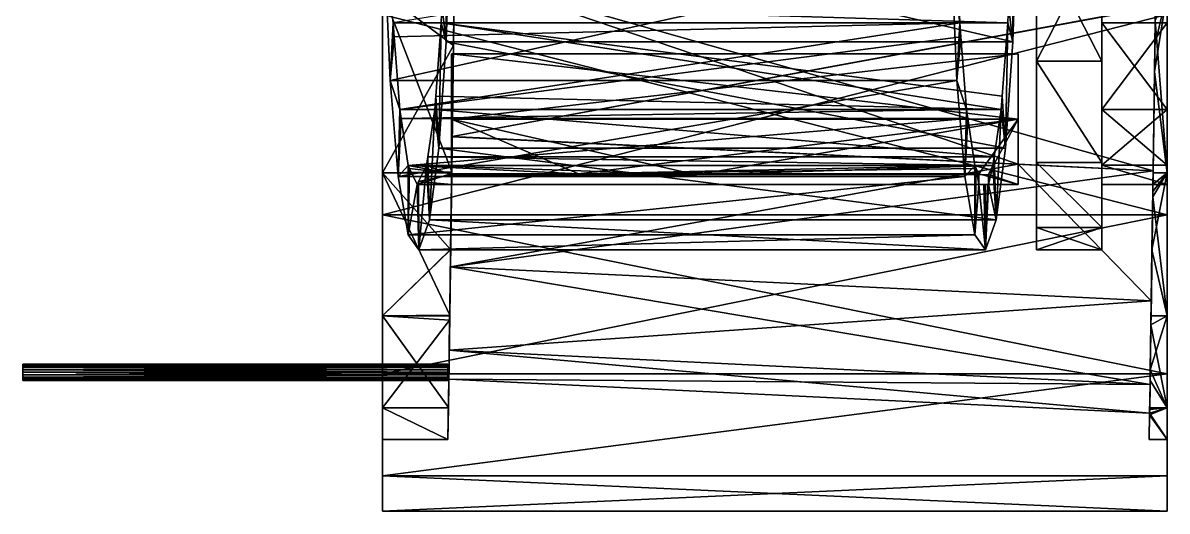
# Model space of a CAD drawing. Header units: metres. Extents: x -8.5 to 13.1, y -13 to 9.
# Drawn here: x -8.5 to 9, y -13 to -5.53 of the extents above; entities that cross this region are included whole.
import ezdxf

# ---------------------------------------------------------------- set-up
doc = ezdxf.new("R2010")
doc.units = ezdxf.units.M

msp = doc.modelspace()

# ---------------------------------------------------------------- linework, layer by layer
at = {"layer": 'STL2DXF'}
for points in [[(7, -6.114, 19.663), (7, 4.657, 16.163), (7, -7.663, 18.114)], [(7, -4.163, 20.657), (7, 4.657, 16.163), (7, -6.114, 19.663)], [(7, 4.657, 16.163), (7, -6.114, 8.337), (7, -7.663, 9.886)], [(7, -7.663, 9.886), (7, -8.657, 11.837), (7, 4.657, 16.163)], [(7, -6.114, 8.337), (7, 4.657, 16.163), (7, -4.163, 7.343)], [(7, -8.657, 16.163), (7, 4.657, 16.163), (7, -9, 14)], [(7, -8.657, 11.837), (7, -9, 14), (7, 4.657, 16.163)], [(7, -7.663, 18.114), (7, 4.657, 16.163), (7, -8.657, 16.163)], [(9, -3.617, 12.857), (9, -6.854, 10.473), (9, -3.475, 12.715)], [(9, -5.527, 9.146), (9, -3.475, 12.715), (9, -6.854, 10.473)], [(9, -3.618, 12.858), (9, -6.854, 10.473), (9, -3.617, 12.857)], [(9, -3.712, 15.025), (9, -3.618, 15.21), (9, -6.854, 17.527)], [(9, -5.527, 18.854), (9, -6.854, 17.527), (9, -3.618, 15.21)], [(9, -3.81, 13.235), (9, -6.854, 10.473), (9, -3.618, 12.858)], [(-1.959, -3.814, 20.803), (-2.037, -3.855, 19.769), (-2.026, -5.818, 19.911)], [(-2.026, -5.818, 19.911), (6.639, -5.818, 19.876), (-1.959, -3.814, 20.803)], [(6.639, -5.818, 19.876), (6.707, -3.814, 20.768), (-1.959, -3.814, 20.803)], [(6.707, -3.814, 20.768), (6.639, -5.818, 19.876), (6.629, -3.855, 19.734)], [(9, -6.854, 17.527), (9, -7.706, 15.854), (9, -3.712, 15.025)], [(9, -3.902, 14.652), (9, -3.712, 15.025), (9, -7.706, 15.854)], [(9, -3.902, 13.416), (9, -7.706, 12.146), (9, -3.81, 13.235)], [(9, -6.854, 10.473), (9, -3.81, 13.235), (9, -7.706, 12.146)], [(-2.091, -5.26, 19.052), (-2.026, -5.818, 19.911), (-2.037, -3.855, 19.769)], [(6.574, -5.26, 19.018), (6.629, -3.855, 19.734), (6.639, -5.818, 19.876)], [(8, -4, 19.632), (8, -6.114, 19.663), (8, -5.527, 18.854)], [(8, -6.114, 19.663), (8, -4, 19.632), (8, -4.163, 20.657)], [(8, -4.163, 7.343), (8, -4, 8.368), (8, -6.114, 8.337)], [(8, -5.527, 9.146), (8, -6.114, 8.337), (8, -4, 8.368)], [(9, -3.902, 13.416), (9, -4, 14.034), (9, -8, 14)], [(9, -7.706, 12.146), (9, -3.902, 13.416), (9, -8, 14)], [(9, -3.902, 14.651), (9, -3.902, 14.652), (9, -7.706, 15.854)], [(9, -4, 14.034), (9, -3.902, 14.651), (9, -7.706, 15.854)], [(9, -7.706, 15.854), (9, -8, 14), (9, -4, 14.034)], [(5.776, -4.127, 8.457), (-2.836, -5.528, 9.205), (5.83, -5.528, 9.171)], [(5.776, -4.127, 8.457), (5.83, -5.528, 9.171), (5.7, -4.512, 7.455)], [(7, -4.163, 20.657), (7, -6.114, 19.663), (8, -6.114, 19.663)], [(7, -4.163, 20.657), (8, -6.114, 19.663), (8, -4.163, 20.657)], [(7, -4.163, 7.343), (8, -4.163, 7.343), (7, -6.114, 8.337)], [(8, -4.163, 7.343), (8, -6.114, 8.337), (7, -6.114, 8.337)], [(-2.883, -6.411, 8.587), (-2.836, -5.528, 9.205), (-2.966, -4.512, 7.49)], [(-2.966, -4.512, 7.49), (5.7, -4.512, 7.455), (-2.883, -6.411, 8.587)], [(5.783, -6.411, 8.552), (-2.883, -6.411, 8.587), (5.7, -4.512, 7.455)], [(5.783, -6.411, 8.552), (5.7, -4.512, 7.455), (5.83, -5.528, 9.171)], [(-1.899, -4.761, 5.438), (-1.903, -5.06, 4.582), (-1.934, -7.269, 6.717)], [(-1.934, -7.269, 6.717), (8.82, -5.284, 5.438), (-1.899, -4.761, 5.438)], [(-1.934, -7.269, 21.283), (-1.914, -5.874, 23.003), (-1.899, -4.762, 22.562)], [(6.724, -7.692, 21.283), (-1.934, -7.269, 21.283), (-1.899, -4.762, 22.562)], [(-1.914, -5.874, 23.003), (-1.903, -5.06, 23.418), (-1.899, -4.762, 22.562)], [(8.785, -7.792, 21.283), (6.724, -7.692, 21.283), (-1.899, -4.762, 22.562)], [(8.785, -7.792, 21.283), (-1.899, -4.762, 22.562), (8.82, -5.285, 22.562)], [(-3, -5.06, 4.582), (-3, -7.821, 5.989), (-1.941, -7.805, 5.981)], [(-1.903, -5.06, 4.582), (-3, -5.06, 4.582), (-1.941, -7.805, 5.981)], [(-3, -5.06, 23.418), (-1.914, -5.874, 23.003), (-3, -7.821, 22.011)], [(-1.903, -5.06, 23.418), (-1.914, -5.874, 23.003), (-3, -5.06, 23.418)], [(-3, -5.399, 3.538), (-3, -8.466, 5.101), (-3, -5.06, 4.582)], [(-3, -7.821, 5.989), (-3, -5.06, 4.582), (-3, -8.466, 5.101)], [(-3, -7.821, 22.011), (-3, -8.466, 22.899), (-3, -5.06, 23.418)], [(-3, -5.399, 24.462), (-3, -5.06, 23.418), (-3, -8.466, 22.899)], [(-1.941, -7.805, 5.981), (-1.934, -7.269, 6.717), (-1.903, -5.06, 4.582)], [(8.812, -5.874, 23.003), (9, -5.06, 23.418), (8.806, -6.279, 22.797)], [(9, -7.821, 22.011), (8.806, -6.279, 22.797), (9, -5.06, 23.418)], [(8.817, -5.491, 23.198), (9, -5.06, 23.418), (8.812, -5.874, 23.003)], [(9, -7.821, 5.989), (9, -5.06, 4.582), (8.817, -5.491, 4.802)], [(9, -8.466, 5.101), (9, -5.399, 3.538), (9, -5.06, 4.582)], [(9, -5.06, 4.582), (9, -7.821, 5.989), (9, -8.466, 5.101)], [(9, -7.821, 22.011), (9, -5.06, 23.418), (9, -8.466, 22.899)], [(9, -8.466, 22.899), (9, -5.06, 23.418), (9, -5.399, 24.462)], [(9, -8.466, 5.101), (-3, -8.466, 5.101), (9, -5.399, 3.538)], [(9, -5.399, 3.538), (-3, -8.466, 5.101), (-3, -5.399, 3.538)], [(-3, -5.399, 24.462), (-3, -8.466, 22.899), (9, -8.466, 22.899)], [(9, -5.399, 24.462), (-3, -5.399, 24.462), (9, -8.466, 22.899)], [(-2.091, -5.26, 19.052), (-2.101, -5.528, 18.916), (-2.026, -5.818, 19.911)], [(-2.101, -5.528, 18.916), (-2.091, -5.26, 19.052), (6.564, -5.528, 18.881)], [(6.564, -5.528, 18.881), (-2.091, -5.26, 19.052), (6.574, -5.26, 19.018)], [(8.82, -5.284, 5.438), (-1.934, -7.269, 6.717), (8.82, -5.285, 5.438)], [(8.82, -5.285, 5.438), (-1.934, -7.269, 6.717), (8.785, -7.793, 6.717)], [(6.574, -5.26, 19.018), (6.639, -5.818, 19.876), (6.564, -5.528, 18.881)], [(8.817, -5.491, 4.802), (8.82, -5.285, 5.438), (8.785, -7.821, 5.989)], [(8.785, -7.793, 6.717), (8.785, -7.821, 5.989), (8.82, -5.285, 5.438)], [(8.785, -7.792, 21.283), (8.82, -5.285, 22.562), (8.806, -6.279, 22.797)], [(8.806, -6.279, 22.797), (8.82, -5.285, 22.562), (8.812, -5.874, 23.003)], [(8.817, -5.491, 23.198), (8.812, -5.874, 23.003), (8.82, -5.285, 22.562)], [(-2.82, -5.739, 9.416), (-2.836, -5.528, 9.205), (-2.883, -6.411, 8.587)], [(-2.836, -5.528, 9.205), (-2.836, -5.528, 9.205), (-2.883, -6.411, 8.587)], [(-2.836, -5.528, 9.205), (-2.82, -5.739, 9.416), (5.83, -5.528, 9.171)], [(-2.836, -5.528, 9.205), (5.83, -5.528, 9.171), (-2.836, -5.528, 9.205)], [(-2.735, -6.856, 10.533), (5.83, -5.528, 9.171), (-2.82, -5.739, 9.416)], [(5.83, -5.528, 9.171), (5.83, -5.528, 9.171), (-2.82, -5.739, 9.416)], [(5.83, -5.528, 9.171), (-2.735, -6.856, 10.533), (5.846, -5.739, 9.382)], [(-2.186, -6.647, 17.797), (-2.137, -7.447, 18.444), (-2.101, -5.528, 18.916)], [(-2.101, -5.528, 18.916), (6.464, -6.856, 17.554), (-2.186, -6.647, 17.797)], [(-2.137, -7.447, 18.444), (-2.026, -5.818, 19.911), (-2.101, -5.528, 18.916)], [(-2.101, -5.528, 18.916), (-2.101, -5.528, 18.916), (-2.026, -5.818, 19.911)], [(6.564, -5.528, 18.881), (-2.101, -5.528, 18.916), (-2.101, -5.528, 18.916)], [(6.464, -6.856, 17.554), (-2.101, -5.528, 18.916), (6.479, -6.648, 17.762)], [(6.479, -6.648, 17.762), (-2.101, -5.528, 18.916), (6.564, -5.528, 18.881)], [(5.83, -5.528, 9.171), (5.83, -5.528, 9.171), (5.783, -6.411, 8.552)], [(5.846, -5.739, 9.382), (5.783, -6.411, 8.552), (5.83, -5.528, 9.171)], [(6.564, -5.528, 18.881), (6.528, -7.447, 18.409), (6.479, -6.648, 17.762)], [(6.528, -7.447, 18.409), (6.564, -5.528, 18.881), (6.639, -5.818, 19.876)], [(8, -5.527, 18.854), (8, -6.114, 19.663), (8, -6.854, 17.527)], [(8, -6.854, 10.473), (8, -6.114, 8.337), (8, -5.527, 9.146)], [(8, -5.527, 18.854), (8, -6.854, 17.527), (9, -6.854, 17.527)], [(8, -5.527, 18.854), (9, -6.854, 17.527), (9, -5.527, 18.854)], [(8, -6.854, 10.473), (8, -5.527, 9.146), (9, -5.527, 9.146)], [(8, -6.854, 10.473), (9, -5.527, 9.146), (9, -6.854, 10.473)], [(8.785, -7.821, 5.989), (9, -7.821, 5.989), (8.817, -5.491, 4.802)], [(-2.735, -6.856, 10.533), (-2.82, -5.739, 9.416), (-2.883, -6.411, 8.587)], [(5.93, -6.856, 10.498), (5.846, -5.739, 9.382), (-2.735, -6.856, 10.533)], [(5.93, -6.856, 10.498), (5.783, -6.411, 8.552), (5.846, -5.739, 9.382)], [(-3, -7.821, 22.011), (-1.914, -5.874, 23.003), (-1.941, -7.805, 22.019)], [(-2.137, -7.447, 18.444), (6.528, -7.447, 18.409), (-2.026, -5.818, 19.911)], [(6.639, -5.818, 19.876), (-2.026, -5.818, 19.911), (6.528, -7.447, 18.409)], [(-1.941, -7.805, 22.019), (-1.914, -5.874, 23.003), (-1.934, -7.269, 21.283)], [(-1.943, -6, 15), (-1.943, -7, 15), (6.724, -6, 15)], [(6.724, -7, 15), (6.724, -6, 15), (-1.943, -7, 15)], [(6.724, -6, 13), (-1.943, -6, 13), (6.724, -6, 15)], [(-1.943, -6, 13), (6.724, -6, 13), (6.724, -7, 13)], [(-1.943, -6, 15), (6.724, -6, 15), (-1.943, -6, 13)], [(6.724, -7, 13), (-1.943, -7, 13), (-1.943, -6, 13)], [(-1.943, -7, 15), (-1.943, -6, 15), (-1.943, -6, 13)], [(-1.943, -7, 15), (-1.943, -6, 13), (-1.943, -7, 13)], [(6.724, -6, 15), (6.724, -7, 15), (6.724, -7, 13)], [(6.724, -6, 15), (6.724, -7, 13), (6.724, -6, 13)], [(7, -6.114, 19.663), (7, -7.663, 18.114), (8, -7.663, 18.114)], [(7, -6.114, 19.663), (8, -7.663, 18.114), (8, -6.114, 19.663)], [(8, -6.114, 8.337), (8, -7.663, 9.886), (7, -6.114, 8.337)], [(7, -7.663, 9.886), (7, -6.114, 8.337), (8, -7.663, 9.886)], [(8, -7.663, 18.114), (8, -6.854, 17.527), (8, -6.114, 19.663)], [(8, -6.114, 8.337), (8, -6.854, 10.473), (8, -7.663, 9.886)], [(8.785, -7.821, 22.011), (8.806, -6.279, 22.797), (9, -7.821, 22.011)], [(8.806, -6.279, 22.797), (8.785, -7.821, 22.011), (8.785, -7.792, 21.283)], [(-2.883, -6.411, 8.587), (-2.759, -7.879, 10.216), (-2.735, -6.856, 10.533)], [(-2.883, -6.411, 8.587), (5.783, -6.411, 8.552), (-2.759, -7.879, 10.216)], [(5.906, -7.879, 10.181), (-2.759, -7.879, 10.216), (5.783, -6.411, 8.552)], [(5.783, -6.411, 8.552), (5.93, -6.856, 10.498), (5.906, -7.879, 10.181)], [(-2.186, -6.647, 17.797), (-2.202, -6.856, 17.588), (-2.137, -7.447, 18.444)], [(-2.202, -6.856, 17.588), (-2.186, -6.647, 17.797), (6.463, -6.856, 17.554)], [(6.463, -6.856, 17.554), (-2.186, -6.647, 17.797), (6.464, -6.856, 17.554)], [(6.528, -7.447, 18.409), (6.464, -6.856, 17.554), (6.479, -6.648, 17.762)], [(-2.735, -6.856, 10.533), (-2.735, -6.856, 10.533), (-2.759, -7.879, 10.216)], [(-2.735, -6.856, 10.533), (-2.759, -7.879, 10.216), (-2.715, -6.989, 10.794)], [(-2.715, -6.989, 10.794), (-2.759, -7.879, 10.216), (-2.609, -7.709, 12.206)], [(-2.735, -6.856, 10.533), (5.93, -6.856, 10.498), (-2.735, -6.856, 10.533)], [(5.93, -6.856, 10.498), (-2.735, -6.856, 10.533), (-2.715, -6.989, 10.794)], [(5.93, -6.856, 10.498), (-2.715, -6.989, 10.794), (5.95, -6.989, 10.759)], [(-2.609, -7.709, 12.206), (5.95, -6.989, 10.759), (-2.715, -6.989, 10.794)], [(6.057, -7.709, 12.171), (5.95, -6.989, 10.759), (-2.609, -7.709, 12.206)], [(-2.309, -7.577, 16.174), (-2.281, -8.544, 16.545), (-2.202, -6.856, 17.588)], [(-2.309, -7.577, 16.174), (-2.202, -6.856, 17.588), (6.357, -7.577, 16.139)], [(-2.137, -7.447, 18.444), (-2.202, -6.856, 17.588), (-2.281, -8.544, 16.545)], [(6.463, -6.856, 17.554), (6.357, -7.577, 16.139), (-2.202, -6.856, 17.588)], [(6.724, -7, 15), (-1.943, -7, 15), (1.801, -7.851, 15)], [(6.724, -7, 13), (0, -7.836, 13), (-1.943, -7, 13)], [(-1.943, -7, 15), (-1.943, -7.853, 15), (1.801, -7.851, 15)], [(-1.943, -7.835, 13), (-1.943, -8, 14.046), (-1.943, -7, 13)], [(-1.943, -7, 15), (-1.943, -7, 13), (-1.943, -8, 14.046)], [(-1.943, -8, 14.046), (-1.943, -8, 14.072), (-1.943, -7, 15)], [(-1.943, -7.853, 15), (-1.943, -7, 15), (-1.943, -8, 14.072)], [(-1.943, -7, 13), (0, -7.836, 13), (-1.943, -7.835, 13)], [(6.724, -7, 13), (6.118, -7.84, 13), (0, -7.836, 13)], [(6.27, -7.848, 15), (6.724, -7, 15), (1.801, -7.851, 15)], [(5.95, -6.989, 10.759), (5.906, -7.879, 10.181), (5.93, -6.856, 10.498)], [(5.95, -6.989, 10.759), (6.057, -7.709, 12.171), (5.906, -7.879, 10.181)], [(6.724, -7, 13), (6.119, -7.84, 13), (6.118, -7.84, 13)], [(6.724, -7, 13), (6.724, -8, 13), (6.119, -7.84, 13)], [(6.119, -7.84, 13), (6.724, -7, 13), (6.119, -7.84, 13)], [(6.724, -7, 15), (6.27, -7.848, 15), (6.724, -8, 15)], [(6.27, -7.848, 15), (6.724, -7, 15), (6.27, -7.848, 15)], [(6.27, -7.848, 15), (6.724, -7, 15), (6.27, -7.848, 15)], [(6.357, -7.577, 16.139), (6.463, -6.856, 17.554), (6.385, -8.544, 16.51)], [(6.463, -6.856, 17.554), (6.528, -7.447, 18.409), (6.385, -8.544, 16.51)], [(6.528, -7.447, 18.409), (6.463, -6.856, 17.554), (6.464, -6.856, 17.554)], [(6.724, -7, 15), (6.724, -8, 15), (6.724, -8, 13)], [(6.724, -7, 15), (6.724, -8, 13), (6.724, -7, 13)], [(8, -6.854, 10.473), (8, -7.706, 12.146), (8, -7.663, 9.886)], [(8, -6.854, 17.527), (8, -7.663, 18.114), (8, -7.706, 15.854)], [(9, -7.706, 15.854), (9, -6.854, 17.527), (8, -6.854, 17.527)], [(8, -7.706, 12.146), (8, -6.854, 10.473), (9, -6.854, 10.473)], [(8, -7.706, 12.146), (9, -6.854, 10.473), (9, -7.706, 12.146)], [(8, -6.854, 17.527), (8, -7.706, 15.854), (9, -7.706, 15.854)], [(-1.934, -7.27, 21.283), (6.724, -7.692, 21.283), (-1.962, -9.26, 19.292)], [(-1.934, -7.27, 6.717), (-1.962, -9.26, 8.708), (8.785, -7.793, 6.717)], [(-1.934, -7.27, 6.717), (-1.942, -7.821, 5.989), (-1.962, -9.26, 8.708)], [(-1.934, -7.27, 21.283), (-1.962, -9.26, 19.292), (-1.958, -8.995, 20.837)], [(-1.934, -7.27, 21.283), (-1.958, -8.995, 20.837), (-1.942, -7.821, 22.011)], [(-1.941, -7.805, 5.981), (-1.942, -7.821, 5.989), (-1.934, -7.27, 6.717)], [(-1.941, -7.805, 22.019), (-1.934, -7.27, 21.283), (-1.942, -7.821, 22.011)], [(-1.934, -7.27, 6.717), (-1.934, -7.269, 6.717), (-1.941, -7.805, 5.981)], [(-1.934, -7.269, 6.717), (-1.934, -7.269, 6.717), (-1.941, -7.805, 5.981)], [(-1.941, -7.805, 22.019), (-1.934, -7.269, 21.283), (-1.934, -7.27, 21.283)], [(8.785, -7.793, 6.717), (8.785, -7.793, 6.717), (-1.934, -7.269, 6.717)], [(-1.934, -7.269, 6.717), (8.785, -7.793, 6.717), (-1.934, -7.269, 6.717)], [(-1.934, -7.27, 21.283), (-1.934, -7.269, 21.283), (6.724, -7.692, 21.283)], [(-1.934, -7.269, 6.717), (-1.934, -7.27, 6.717), (8.785, -7.793, 6.717)], [(-2.137, -7.447, 18.444), (-2.281, -8.544, 16.545), (6.385, -8.544, 16.51)], [(-2.137, -7.447, 18.444), (6.385, -8.544, 16.51), (6.528, -7.447, 18.409)], [(-2.309, -7.577, 16.174), (-2.329, -7.709, 15.915), (-2.281, -8.544, 16.545)], [(-2.309, -7.577, 16.174), (6.337, -7.709, 15.881), (-2.329, -7.709, 15.915)], [(6.357, -7.577, 16.139), (6.337, -7.709, 15.881), (-2.309, -7.577, 16.174)], [(-1.962, -9.26, 19.292), (6.724, -7.692, 21.283), (8.757, -9.784, 19.292)], [(6.385, -8.544, 16.51), (6.337, -7.709, 15.881), (6.357, -7.577, 16.139)], [(6.724, -7.692, 21.283), (8.785, -7.792, 21.283), (8.785, -7.793, 21.283)], [(6.724, -7.692, 21.283), (8.785, -7.793, 21.283), (8.785, -7.793, 21.283)], [(8.757, -9.784, 19.292), (6.724, -7.692, 21.283), (8.785, -7.793, 21.283)], [(8, -8.657, 16.163), (8, -7.663, 18.114), (7, -7.663, 18.114)], [(7, -7.663, 18.114), (7, -8.657, 16.163), (8, -8.657, 16.163)], [(8, -7.663, 9.886), (8, -8.657, 11.837), (7, -7.663, 9.886)], [(7, -8.657, 11.837), (7, -7.663, 9.886), (8, -8.657, 11.837)], [(8, -8.657, 11.837), (8, -7.663, 9.886), (8, -7.706, 12.146)], [(8, -7.663, 18.114), (8, -8.657, 16.163), (8, -7.706, 15.854)], [(-1.942, -7.821, 5.989), (-1.941, -7.805, 5.981), (-3, -7.821, 5.989)], [(-3, -7.821, 22.011), (-1.941, -7.805, 22.019), (-1.942, -7.821, 22.011)], [(-3, -7.821, 22.011), (-1.942, -7.821, 22.011), (-1.958, -8.995, 20.837)], [(-3, -10.899, 20.466), (-3, -8.466, 22.899), (-3, -7.821, 22.011)], [(-3, -10.899, 7.534), (-3, -7.821, 5.989), (-3, -8.466, 5.101)], [(-3, -10.899, 20.466), (-3, -7.821, 22.011), (-3, -10.011, 19.821)], [(-3, -7.821, 5.989), (-3, -10.899, 7.534), (-3, -10.011, 8.179)], [(-3, -10.011, 8.179), (-1.972, -10.002, 8.17), (-3, -7.821, 5.989)], [(-3, -7.821, 22.011), (-1.958, -8.995, 20.837), (-3, -10.011, 19.821)], [(-1.942, -7.821, 5.989), (-3, -7.821, 5.989), (-1.972, -10.002, 8.17)], [(-2.608, -8.771, 12.219), (-2.609, -7.709, 12.206), (-2.759, -7.879, 10.216)], [(-2.587, -7.754, 12.491), (-2.609, -7.709, 12.206), (-2.608, -8.771, 12.219)], [(-1.943, -7.835, 13), (0, -7.836, 13), (-2.609, -7.709, 12.206)], [(-1.943, -7.835, 13), (-2.609, -7.709, 12.206), (-2.587, -7.754, 12.491)], [(6.057, -7.709, 12.171), (-2.609, -7.709, 12.206), (0, -7.836, 13)], [(-2.469, -8.002, 14.061), (-2.587, -7.754, 12.491), (-2.608, -8.771, 12.219)], [(-2.587, -7.754, 12.491), (-2.469, -8.002, 14.061), (-1.943, -7.835, 13)], [(-1.943, -8, 14.046), (-1.943, -7.835, 13), (-2.469, -8.002, 14.061)], [(-2.447, -7.957, 14.345), (-2.443, -9, 14.4), (-2.329, -7.709, 15.914)], [(-2.447, -7.957, 14.345), (-2.329, -7.709, 15.914), (-1.943, -7.853, 15)], [(-1.943, -7.853, 15), (-1.943, -8, 14.072), (-2.447, -7.957, 14.345)], [(-2.443, -9, 14.4), (-2.281, -8.544, 16.545), (-2.329, -7.709, 15.914)], [(-2.329, -7.709, 15.915), (-2.329, -7.709, 15.914), (-2.281, -8.544, 16.545)], [(6.337, -7.709, 15.881), (1.801, -7.851, 15), (-2.329, -7.709, 15.915)], [(-2.329, -7.709, 15.914), (1.801, -7.851, 15), (-1.943, -7.853, 15)], [(-2.329, -7.709, 15.914), (-2.329, -7.709, 15.915), (1.801, -7.851, 15)], [(-1.972, -10.002, 8.17), (-1.962, -9.26, 8.708), (-1.942, -7.821, 5.989)], [(8.757, -9.784, 8.708), (8.785, -7.793, 6.717), (-1.962, -9.26, 8.708)], [(0, -7.836, 13), (6.079, -7.754, 12.457), (6.057, -7.709, 12.171)], [(6.118, -7.84, 13), (6.079, -7.754, 12.457), (0, -7.836, 13)], [(6.118, -7.84, 13), (0, -7.836, 13), (6.118, -7.84, 13)], [(6.118, -7.84, 13), (6.118, -7.84, 13), (0, -7.836, 13)], [(6.27, -7.848, 15), (1.801, -7.851, 15), (6.337, -7.709, 15.881)], [(6.058, -8.771, 12.185), (5.906, -7.879, 10.181), (6.057, -7.709, 12.171)], [(6.058, -8.771, 12.185), (6.057, -7.709, 12.171), (6.079, -7.754, 12.457)], [(6.079, -7.754, 12.457), (6.119, -8, 13), (6.058, -8.771, 12.185)], [(6.119, -8, 13), (6.079, -7.754, 12.457), (6.119, -7.84, 13)], [(6.119, -7.84, 13), (6.079, -7.754, 12.457), (6.119, -7.84, 13)], [(6.119, -7.84, 13), (6.079, -7.754, 12.457), (6.118, -7.84, 13)], [(6.119, -8, 13), (6.119, -7.84, 13), (6.724, -8, 13)], [(6.337, -7.709, 15.881), (6.27, -8, 15), (6.27, -7.848, 15)], [(6.337, -7.709, 15.881), (6.385, -8.544, 16.51), (6.27, -8, 15)], [(6.27, -7.848, 15), (6.27, -7.848, 15), (6.337, -7.709, 15.881)], [(6.27, -7.848, 15), (6.27, -7.848, 15), (6.337, -7.709, 15.881)], [(6.27, -8, 15), (6.724, -8, 15), (6.27, -7.848, 15)], [(8, -8, 14), (8, -7.706, 15.854), (8, -8.657, 16.163)], [(8, -8.657, 11.837), (8, -7.706, 12.146), (8, -8, 14)], [(9, -8, 14), (8, -8, 14), (8, -7.706, 12.146)], [(9, -8, 14), (8, -7.706, 12.146), (9, -7.706, 12.146)], [(8, -7.706, 15.854), (8, -8, 14), (9, -8, 14)], [(8, -7.706, 15.854), (9, -8, 14), (9, -7.706, 15.854)], [(8.785, -7.793, 6.717), (8.757, -9.784, 8.708), (8.754, -10.011, 8.179)], [(8.785, -7.793, 6.717), (8.754, -10.011, 8.179), (8.78, -8.192, 6.36)], [(8.757, -9.784, 19.292), (8.785, -7.793, 21.283), (8.768, -9, 20.832)], [(8.768, -9, 20.832), (8.768, -9, 20.832), (8.785, -7.793, 21.283)], [(8.781, -8.111, 21.721), (8.768, -9, 20.832), (8.785, -7.793, 21.283)], [(9, -7.821, 22.011), (9, -10.011, 19.821), (8.768, -9, 20.832)], [(8.781, -8.111, 21.721), (9, -7.821, 22.011), (8.768, -9, 20.832)], [(8.78, -8.192, 6.36), (8.781, -8.111, 6.279), (8.785, -7.793, 6.717)], [(8.781, -8.111, 6.279), (8.78, -8.192, 6.36), (9, -7.821, 5.989)], [(9, -7.821, 5.989), (8.78, -8.192, 6.36), (9, -10.011, 8.179)], [(8.785, -7.793, 21.283), (8.785, -7.792, 21.283), (8.781, -8.111, 21.721)], [(8.782, -8, 21.832), (8.781, -8.111, 21.721), (8.785, -7.792, 21.283)], [(8.781, -8.111, 6.279), (8.785, -7.821, 5.989), (8.785, -7.793, 6.717)], [(8.785, -7.793, 6.717), (8.785, -7.793, 6.717), (8.781, -8.111, 6.279)], [(8.785, -7.793, 21.283), (8.781, -8.111, 21.721), (8.785, -7.793, 21.283)], [(8.785, -7.821, 5.989), (8.781, -8.111, 6.279), (9, -7.821, 5.989)], [(8.782, -8, 21.832), (9, -7.821, 22.011), (8.781, -8.111, 21.721)], [(8.785, -7.821, 22.011), (8.782, -8, 21.832), (8.785, -7.792, 21.283)], [(8.785, -7.821, 22.011), (9, -7.821, 22.011), (8.782, -8, 21.832)], [(9, -10.011, 19.821), (9, -7.821, 22.011), (9, -10.899, 20.466)], [(9, -8.466, 5.101), (9, -7.821, 5.989), (9, -10.899, 7.534)], [(9, -10.011, 8.179), (9, -10.899, 7.534), (9, -7.821, 5.989)], [(9, -8.466, 22.899), (9, -10.899, 20.466), (9, -7.821, 22.011)], [(5.906, -7.879, 10.181), (-2.608, -8.771, 12.219), (-2.759, -7.879, 10.216)], [(5.906, -7.879, 10.181), (6.058, -8.771, 12.185), (-2.608, -8.771, 12.219)], [(-2.443, -9, 14.4), (-2.469, -8.002, 14.061), (-2.608, -8.771, 12.219)], [(-2.447, -7.957, 14.345), (-2.469, -8.002, 14.061), (-2.443, -9, 14.4)], [(-2.469, -8.002, 14.061), (-2.447, -7.957, 14.345), (-1.943, -8, 14.072)], [(-2.469, -8.002, 14.061), (6.197, -8.002, 14.026), (-1.943, -8, 14.046)], [(-2.469, -8.002, 14.061), (-1.943, -8, 14.072), (6.197, -8.002, 14.026)], [(-1.943, -8, 14.046), (6.195, -8, 14.013), (6.141, -8, 14.039)], [(-1.943, -8, 14.046), (6.141, -8, 14.039), (-1.943, -8, 14.072)], [(6.195, -8, 14.013), (-1.943, -8, 14.046), (6.197, -8.002, 14.026)], [(6.141, -8, 14.039), (6.197, -8.002, 14.026), (-1.943, -8, 14.072)], [(6.058, -8.771, 12.185), (6.119, -8, 13), (6.222, -9, 14.365)], [(6.196, -8, 14.013), (6.222, -9, 14.365), (6.119, -8, 13)], [(6.119, -8, 13), (6.724, -8, 13), (6.196, -8, 14.013)], [(6.197, -8.002, 14.027), (6.197, -8.002, 14.026), (6.141, -8, 14.039)], [(6.197, -8, 14.039), (6.141, -8, 14.039), (6.195, -8, 14.013)], [(6.197, -8.002, 14.027), (6.141, -8, 14.039), (6.197, -8, 14.039)], [(6.195, -8, 14.013), (6.197, -8.002, 14.026), (6.196, -8, 14.013)], [(6.195, -8, 14.013), (6.196, -8, 14.013), (6.197, -8, 14.039)], [(6.195, -8, 14.013), (6.195, -8, 14.013), (6.197, -8.002, 14.026)], [(6.195, -8, 14.013), (6.195, -8, 14.013), (6.197, -8, 14.039)], [(6.196, -8, 14.013), (6.724, -8, 13), (6.198, -8, 14.039)], [(6.222, -9, 14.365), (6.196, -8, 14.013), (6.197, -8.002, 14.026)], [(6.198, -8, 14.039), (6.197, -8, 14.039), (6.196, -8, 14.013)], [(6.197, -8, 14.039), (6.197, -8, 14.039), (6.196, -8, 14.013)], [(6.197, -8.002, 14.027), (6.198, -8, 14.039), (6.222, -9, 14.365)], [(6.197, -8, 14.039), (6.197, -8, 14.039), (6.197, -8.002, 14.027)], [(6.197, -8, 14.039), (6.198, -8, 14.039), (6.197, -8.002, 14.027)], [(6.197, -8.002, 14.026), (6.197, -8.002, 14.027), (6.222, -9, 14.365)], [(6.724, -8, 15), (6.198, -8, 14.039), (6.724, -8, 13)], [(6.198, -8, 14.039), (6.724, -8, 15), (6.218, -8, 14.313)], [(6.222, -9, 14.365), (6.198, -8, 14.039), (6.218, -8, 14.313)], [(6.254, -8, 14.783), (6.218, -8, 14.313), (6.724, -8, 15)], [(6.218, -8, 14.313), (6.254, -8, 14.783), (6.222, -9, 14.365)], [(6.222, -9, 14.365), (6.27, -8, 15), (6.385, -8.544, 16.51)], [(6.27, -8, 15), (6.222, -9, 14.365), (6.254, -8, 14.783)], [(6.27, -8, 15), (6.254, -8, 14.783), (6.724, -8, 15)], [(8, -8.657, 11.837), (8, -8, 14), (8, -9, 14)], [(8, -9, 14), (8, -8, 14), (8, -8.657, 16.163)], [(8.78, -8.192, 6.36), (8.754, -10.011, 8.179), (9, -10.011, 8.179)], [(9, -8.466, 5.101), (9, -10.899, 7.534), (-3, -8.466, 5.101)], [(-3, -10.899, 7.534), (-3, -8.466, 5.101), (9, -10.899, 7.534)], [(9, -10.899, 20.466), (9, -8.466, 22.899), (-3, -10.899, 20.466)], [(-3, -8.466, 22.899), (-3, -10.899, 20.466), (9, -8.466, 22.899)], [(6.222, -9, 14.365), (-2.281, -8.544, 16.545), (-2.443, -9, 14.4)], [(-2.281, -8.544, 16.545), (6.222, -9, 14.365), (6.385, -8.544, 16.51)], [(7, -8.657, 16.163), (7, -9, 14), (8, -9, 14)], [(7, -8.657, 16.163), (8, -9, 14), (8, -8.657, 16.163)], [(7, -9, 14), (7, -8.657, 11.837), (8, -8.657, 11.837)], [(7, -9, 14), (8, -8.657, 11.837), (8, -9, 14)], [(-2.443, -9, 14.4), (-2.608, -8.771, 12.219), (6.058, -8.771, 12.185)], [(-2.443, -9, 14.4), (6.058, -8.771, 12.185), (6.222, -9, 14.365)], [(-1.958, -9, 20.832), (-3, -10.011, 19.821), (-1.958, -8.995, 20.837)], [(-1.958, -9, 20.832), (-1.972, -10.002, 19.83), (-3, -10.011, 19.821)], [(-1.972, -10.002, 19.83), (-1.958, -9, 20.832), (-1.962, -9.26, 19.292)], [(-1.958, -9, 20.832), (-1.958, -8.995, 20.837), (-1.962, -9.26, 19.292)], [(8.754, -10.011, 19.821), (8.768, -9, 20.832), (9, -10.011, 19.821)], [(8.754, -10.011, 19.821), (8.757, -9.784, 19.292), (8.768, -9, 20.832)], [(8.768, -9, 20.832), (8.768, -9, 20.832), (9, -10.011, 19.821)], [(-1.98, -10.539, 11.217), (-1.962, -9.26, 8.708), (-1.972, -10.011, 8.179)], [(-1.98, -10.539, 11.217), (8.757, -9.784, 8.709), (-1.962, -9.26, 8.708)], [(-1.962, -9.26, 19.291), (-1.98, -10.539, 16.782), (-1.973, -10.078, 19.689)], [(-1.962, -9.26, 19.291), (8.739, -11.062, 16.783), (-1.98, -10.539, 16.782)], [(-1.962, -9.26, 19.291), (-1.973, -10.078, 19.689), (-1.972, -10.011, 19.821)], [(-1.962, -9.26, 8.708), (-1.972, -10.002, 8.17), (-1.972, -10.011, 8.179)], [(-1.962, -9.26, 8.708), (-1.962, -9.26, 8.708), (-1.972, -10.002, 8.17)], [(-1.972, -10.002, 19.83), (-1.962, -9.26, 19.292), (-1.962, -9.26, 19.292)], [(-1.962, -9.26, 19.291), (-1.972, -10.011, 19.821), (-1.972, -10.002, 19.83)], [(-1.962, -9.26, 19.291), (-1.972, -10.002, 19.83), (-1.962, -9.26, 19.292)], [(8.757, -9.784, 8.708), (-1.962, -9.26, 8.708), (8.757, -9.784, 8.708)], [(8.757, -9.784, 8.709), (8.757, -9.784, 8.708), (-1.962, -9.26, 8.708)], [(-1.962, -9.26, 8.708), (-1.962, -9.26, 8.708), (8.757, -9.784, 8.708)], [(-1.962, -9.26, 19.292), (8.757, -9.784, 19.292), (-1.962, -9.26, 19.292)], [(-1.962, -9.26, 19.292), (8.757, -9.784, 19.292), (-1.962, -9.26, 19.291)], [(8.739, -11.062, 16.783), (-1.962, -9.26, 19.291), (8.757, -9.784, 19.292)], [(8.757, -9.784, 19.292), (-1.962, -9.26, 19.291), (8.757, -9.784, 19.292)], [(8.757, -9.784, 8.709), (-1.98, -10.539, 11.217), (8.739, -11.062, 11.218)], [(8.757, -9.784, 8.709), (8.739, -11.062, 11.218), (8.734, -11.418, 10.94)], [(8.734, -11.418, 10.94), (8.752, -10.147, 8.445), (8.757, -9.784, 8.709)], [(8.739, -11.062, 16.783), (8.757, -9.784, 19.292), (8.743, -10.837, 18.2)], [(8.752, -10.147, 19.555), (8.743, -10.837, 18.2), (8.757, -9.784, 19.292)], [(8.757, -9.784, 8.708), (8.757, -9.784, 8.708), (8.752, -10.147, 8.445)], [(8.752, -10.147, 8.445), (8.754, -10.011, 8.179), (8.757, -9.784, 8.708)], [(8.757, -9.784, 8.708), (8.757, -9.784, 8.709), (8.752, -10.147, 8.445)], [(8.754, -10.011, 19.821), (8.752, -10.147, 19.555), (8.757, -9.784, 19.292)], [(8.757, -9.784, 19.292), (8.757, -9.784, 19.292), (8.752, -10.147, 19.555)], [(-1.972, -10.011, 8.179), (-1.972, -10.002, 8.17), (-3, -10.011, 8.179)], [(-1.972, -10.011, 19.821), (-3, -10.011, 19.821), (-1.972, -10.002, 19.83)], [(-3, -10.011, 8.179), (-3, -10.899, 7.534), (-3, -11.418, 10.94)], [(-3, -10.011, 19.821), (-3, -11.418, 17.06), (-3, -10.899, 20.466)], [(-3, -11.418, 10.94), (-1.992, -11.415, 10.934), (-3, -10.011, 8.179)], [(-1.972, -10.011, 8.179), (-3, -10.011, 8.179), (-1.992, -11.415, 10.934)], [(-1.972, -10.011, 19.821), (-1.973, -10.078, 19.689), (-3, -10.011, 19.821)], [(-3, -10.011, 19.821), (-1.973, -10.078, 19.689), (-3, -11.418, 17.06)], [(-1.992, -11.415, 17.066), (-3, -11.418, 17.06), (-1.973, -10.078, 19.689)], [(-1.98, -10.539, 11.217), (-1.972, -10.011, 8.179), (-1.992, -11.415, 10.934)], [(-1.992, -11.415, 17.066), (-1.973, -10.078, 19.689), (-1.98, -10.539, 16.782)], [(8.752, -10.147, 8.445), (8.734, -11.418, 10.94), (9, -11.418, 10.94)], [(9, -10.011, 19.821), (9, -11.418, 17.06), (8.743, -10.837, 18.2)], [(8.752, -10.147, 19.555), (9, -10.011, 19.821), (8.743, -10.837, 18.2)], [(8.754, -10.011, 8.179), (8.752, -10.147, 8.445), (9, -10.011, 8.179)], [(9, -11.418, 10.94), (9, -10.011, 8.179), (8.752, -10.147, 8.445)], [(8.752, -10.147, 19.555), (8.754, -10.011, 19.821), (9, -10.011, 19.821)], [(9, -10.011, 19.821), (9, -10.899, 20.466), (9, -11.418, 17.06)], [(9, -10.011, 8.179), (9, -11.418, 10.94), (9, -10.899, 7.534)], [(-1.992, -11.415, 17.066), (-1.98, -10.539, 16.781), (-1.992, -11.418, 17.06)], [(-1.992, -11.415, 10.934), (-1.992, -11.418, 10.94), (-1.98, -10.539, 11.218)], [(-1.986, -10.979, 13.999), (-1.98, -10.539, 11.218), (-1.992, -11.418, 10.94)], [(-1.98, -10.539, 11.217), (-1.992, -11.415, 10.934), (-1.98, -10.539, 11.218)], [(-1.98, -10.539, 11.218), (-1.98, -10.539, 11.218), (-1.992, -11.415, 10.934)], [(-1.992, -11.415, 17.066), (-1.98, -10.539, 16.782), (-1.98, -10.539, 16.782)], [(-1.98, -10.539, 16.782), (-1.98, -10.539, 16.781), (-1.992, -11.415, 17.066)], [(-1.986, -10.979, 14), (-1.992, -11.418, 17.06), (-1.98, -10.539, 16.781)], [(-1.986, -10.979, 13.999), (8.739, -11.062, 11.219), (-1.98, -10.539, 11.218)], [(-1.98, -10.539, 16.781), (8.733, -11.503, 14.001), (-1.986, -10.979, 14)], [(8.739, -11.062, 11.218), (8.739, -11.062, 11.218), (-1.98, -10.539, 11.218)], [(-1.98, -10.539, 11.218), (-1.98, -10.539, 11.218), (8.739, -11.062, 11.218)], [(8.739, -11.062, 11.219), (8.739, -11.062, 11.218), (-1.98, -10.539, 11.218)], [(-1.98, -10.539, 11.218), (8.739, -11.062, 11.218), (-1.98, -10.539, 11.217)], [(8.739, -11.062, 16.782), (-1.98, -10.539, 16.782), (8.739, -11.062, 16.783)], [(-1.98, -10.539, 16.782), (8.739, -11.062, 16.782), (-1.98, -10.539, 16.781)], [(8.739, -11.062, 16.782), (-1.98, -10.539, 16.781), (8.739, -11.062, 16.782)], [(8.733, -11.503, 14.001), (-1.98, -10.539, 16.781), (8.739, -11.062, 16.782)], [(-1.98, -10.539, 16.782), (8.739, -11.062, 16.782), (-1.98, -10.539, 16.782)], [(-8.5, -10.75, 14.125), (-8.5, -10.976, 14.052), (-8.5, -10.756, 14.164)], [(-8.5, -10.756, 14.086), (-8.5, -10.976, 14.052), (-8.5, -10.75, 14.125)], [(-2, -10.756, 14.086), (-8.5, -10.756, 14.086), (-8.5, -10.75, 14.125)], [(-8.5, -10.75, 14.125), (-2, -10.756, 14.164), (-2, -10.75, 14.125)], [(-8.5, -10.75, 14.125), (-2, -10.75, 14.125), (-2, -10.756, 14.086)], [(-2, -10.756, 14.164), (-8.5, -10.75, 14.125), (-8.5, -10.756, 14.164)], [(-8.5, -10.756, 14.164), (-8.5, -10.976, 14.052), (-8.5, -10.774, 14.198)], [(-8.5, -10.976, 14.052), (-8.5, -10.756, 14.086), (-8.5, -10.774, 14.052)], [(-8.5, -10.774, 14.052), (-8.5, -10.756, 14.086), (-2, -10.774, 14.052)], [(-8.5, -10.774, 14.198), (-2, -10.774, 14.198), (-2, -10.756, 14.164)], [(-2, -10.756, 14.086), (-2, -10.774, 14.052), (-8.5, -10.756, 14.086)], [(-8.5, -10.756, 14.164), (-8.5, -10.774, 14.198), (-2, -10.756, 14.164)], [(-8.5, -10.774, 14.198), (-8.5, -10.976, 14.052), (-8.5, -10.802, 14.226)], [(-8.5, -10.976, 14.052), (-8.5, -10.774, 14.052), (-8.5, -10.802, 14.024)], [(-8.5, -10.802, 14.024), (-8.5, -10.774, 14.052), (-2, -10.802, 14.024)], [(-2, -10.774, 14.198), (-8.5, -10.774, 14.198), (-2, -10.802, 14.226)], [(-2, -10.774, 14.052), (-2, -10.802, 14.024), (-8.5, -10.774, 14.052)], [(-2, -10.802, 14.226), (-8.5, -10.774, 14.198), (-8.5, -10.802, 14.226)], [(-8.5, -10.994, 14.086), (-8.5, -10.836, 14.244), (-8.5, -10.802, 14.226)], [(-8.5, -10.994, 14.086), (-8.5, -10.802, 14.226), (-8.5, -10.976, 14.052)], [(-8.5, -10.836, 14.006), (-8.5, -10.948, 14.024), (-8.5, -10.802, 14.024)], [(-8.5, -10.976, 14.052), (-8.5, -10.802, 14.024), (-8.5, -10.948, 14.024)], [(-8.5, -10.802, 14.024), (-2, -10.802, 14.024), (-8.5, -10.836, 14.006)], [(-2, -10.836, 14.006), (-8.5, -10.836, 14.006), (-2, -10.802, 14.024)], [(-8.5, -10.802, 14.226), (-8.5, -10.836, 14.244), (-2, -10.802, 14.226)], [(-2, -10.836, 14.244), (-2, -10.802, 14.226), (-8.5, -10.836, 14.244)], [(-8.5, -10.994, 14.086), (-8.5, -10.875, 14.25), (-8.5, -10.836, 14.244)], [(-8.5, -10.875, 14), (-8.5, -10.948, 14.024), (-8.5, -10.836, 14.006)], [(-8.5, -10.875, 14), (-8.5, -10.836, 14.006), (-2, -10.875, 14)], [(-2, -10.836, 14.006), (-2, -10.875, 14), (-8.5, -10.836, 14.006)], [(-2, -10.836, 14.244), (-8.5, -10.836, 14.244), (-2, -10.875, 14.25)], [(-8.5, -10.875, 14.25), (-2, -10.875, 14.25), (-8.5, -10.836, 14.244)], [(-2, -11, 14.125), (-2, -10.756, 14.086), (-2, -10.75, 14.125)], [(-2, -11, 14.125), (-2, -10.75, 14.125), (-2, -10.756, 14.164)], [(-2, -11, 14.125), (-2, -10.756, 14.164), (-2, -10.774, 14.198)], [(-2, -10.756, 14.086), (-2, -11, 14.125), (-2, -10.774, 14.052)], [(-2, -11, 14.125), (-2, -10.774, 14.198), (-2, -10.802, 14.226)], [(-2, -10.774, 14.052), (-2, -11, 14.125), (-2, -10.802, 14.024)], [(-2, -10.994, 14.086), (-2, -10.802, 14.024), (-2, -11, 14.125)], [(-2, -11, 14.125), (-2, -10.802, 14.226), (-2, -10.836, 14.244)], [(-2, -10.836, 14.006), (-2, -10.802, 14.024), (-2, -10.948, 14.024)], [(-2, -10.976, 14.052), (-2, -10.948, 14.024), (-2, -10.802, 14.024)], [(-2, -10.994, 14.086), (-2, -10.976, 14.052), (-2, -10.802, 14.024)], [(-2, -11, 14.125), (-2, -10.836, 14.244), (-2, -10.875, 14.25)], [(-2, -10.875, 14), (-2, -10.836, 14.006), (-2, -10.948, 14.024)], [(8.739, -11.062, 16.783), (8.743, -10.837, 18.2), (8.74, -11, 17.88)], [(8.74, -11, 17.88), (8.743, -10.837, 18.2), (9, -11.418, 17.06)], [(-8.5, -10.994, 14.086), (-8.5, -10.914, 14.244), (-8.5, -10.875, 14.25)], [(-8.5, -10.914, 14.006), (-8.5, -10.948, 14.024), (-8.5, -10.875, 14)], [(-8.5, -10.875, 14), (-2, -10.875, 14), (-2, -10.914, 14.006)], [(-2, -10.914, 14.006), (-8.5, -10.914, 14.006), (-8.5, -10.875, 14)], [(-2, -10.914, 14.244), (-2, -10.875, 14.25), (-8.5, -10.914, 14.244)], [(-2, -10.875, 14.25), (-8.5, -10.875, 14.25), (-8.5, -10.914, 14.244)], [(-8.5, -10.994, 14.086), (-8.5, -10.948, 14.226), (-8.5, -10.914, 14.244)], [(-8.5, -10.914, 14.244), (-8.5, -10.948, 14.226), (-2, -10.914, 14.244)], [(-2, -10.948, 14.024), (-8.5, -10.948, 14.024), (-2, -10.914, 14.006)], [(-2, -10.914, 14.006), (-8.5, -10.948, 14.024), (-8.5, -10.914, 14.006)], [(-2, -10.948, 14.226), (-2, -10.914, 14.244), (-8.5, -10.948, 14.226)], [(-8.5, -10.994, 14.086), (-8.5, -10.976, 14.198), (-8.5, -10.948, 14.226)], [(-2, -10.948, 14.226), (-8.5, -10.948, 14.226), (-2, -10.976, 14.198)], [(-8.5, -10.976, 14.198), (-2, -10.976, 14.198), (-8.5, -10.948, 14.226)], [(-8.5, -10.948, 14.024), (-2, -10.948, 14.024), (-2, -10.976, 14.052)], [(-8.5, -10.976, 14.052), (-8.5, -10.948, 14.024), (-2, -10.976, 14.052)], [(-8.5, -10.994, 14.164), (-8.5, -10.976, 14.198), (-8.5, -11, 14.125)], [(-8.5, -10.994, 14.086), (-8.5, -11, 14.125), (-8.5, -10.976, 14.198)], [(-2, -10.976, 14.198), (-8.5, -10.976, 14.198), (-8.5, -10.994, 14.164)], [(-8.5, -10.994, 14.164), (-2, -10.994, 14.164), (-2, -10.976, 14.198)], [(-8.5, -10.994, 14.086), (-2, -10.976, 14.052), (-2, -10.994, 14.086)], [(-8.5, -10.976, 14.052), (-2, -10.976, 14.052), (-8.5, -10.994, 14.086)], [(-8.5, -11, 14.125), (-8.5, -10.994, 14.086), (-2, -11, 14.125)], [(-2, -11, 14.125), (-8.5, -10.994, 14.164), (-8.5, -11, 14.125)], [(-8.5, -10.994, 14.164), (-2, -11, 14.125), (-2, -10.994, 14.164)], [(-2, -10.994, 14.086), (-2, -11, 14.125), (-8.5, -10.994, 14.086)], [(-3, -12.462, 10.601), (-3, -11.418, 10.94), (-3, -10.899, 7.534)], [(-3, -12.462, 17.399), (-3, -10.899, 20.466), (-3, -11.418, 17.06)], [(-3, -12.462, 10.601), (9, -10.899, 7.534), (9, -12.462, 10.601)], [(9, -10.899, 7.534), (-3, -12.462, 10.601), (-3, -10.899, 7.534)], [(-3, -10.899, 20.466), (-3, -12.462, 17.399), (9, -10.899, 20.466)], [(9, -12.462, 17.399), (9, -10.899, 20.466), (-3, -12.462, 17.399)], [(-2, -11, 14.125), (-2, -10.875, 14.25), (-2, -10.914, 14.244)], [(-2, -10.914, 14.006), (-2, -10.875, 14), (-2, -10.948, 14.024)], [(-2, -11, 14.125), (-2, -10.914, 14.244), (-2, -10.948, 14.226)], [(-2, -11, 14.125), (-2, -10.948, 14.226), (-2, -10.976, 14.198)], [(-2, -11, 14.125), (-2, -10.976, 14.198), (-2, -10.994, 14.164)], [(-1.999, -11.903, 14), (-1.986, -10.979, 13.999), (-1.992, -11.418, 10.94)], [(-1.986, -10.979, 14), (-1.986, -10.979, 13.999), (-1.999, -11.903, 14)], [(-1.986, -10.979, 14), (-1.999, -11.903, 14), (-1.992, -11.418, 17.06)], [(8.739, -11.062, 11.219), (-1.986, -10.979, 13.999), (8.733, -11.503, 14)], [(8.733, -11.503, 14), (-1.986, -10.979, 14), (8.733, -11.503, 14.001)], [(-1.986, -10.979, 14), (8.733, -11.503, 14), (-1.986, -10.979, 13.999)], [(8.734, -11.418, 17.06), (8.74, -11, 17.88), (9, -11.418, 17.06)], [(8.74, -11, 17.88), (8.734, -11.418, 17.06), (8.739, -11.062, 16.783)], [(9, -12.462, 10.601), (9, -10.899, 7.534), (9, -11.418, 10.94)], [(9, -12.462, 17.399), (9, -11.418, 17.06), (9, -10.899, 20.466)], [(8.734, -11.443, 16.905), (8.733, -11.503, 16.524), (8.739, -11.062, 16.782)], [(8.733, -11.503, 11.476), (8.734, -11.443, 11.095), (8.739, -11.062, 11.219)], [(8.739, -11.062, 11.219), (8.733, -11.503, 14), (8.733, -11.503, 11.476)], [(8.733, -11.503, 14.001), (8.739, -11.062, 16.782), (8.733, -11.525, 16.384)], [(8.733, -11.503, 16.524), (8.733, -11.525, 16.384), (8.739, -11.062, 16.782)], [(8.734, -11.418, 17.06), (8.734, -11.443, 16.905), (8.739, -11.062, 16.783)], [(8.739, -11.062, 16.782), (8.739, -11.062, 16.783), (8.734, -11.443, 16.905)], [(8.739, -11.062, 16.782), (8.739, -11.062, 16.782), (8.734, -11.443, 16.905)], [(8.739, -11.062, 11.218), (8.734, -11.443, 11.095), (8.739, -11.062, 11.218)], [(8.734, -11.443, 11.095), (8.734, -11.418, 10.94), (8.739, -11.062, 11.218)], [(8.739, -11.062, 11.218), (8.739, -11.062, 11.219), (8.734, -11.443, 11.095)], [(-1.992, -11.418, 10.94), (-1.992, -11.415, 10.934), (-3, -11.418, 10.94)], [(-1.992, -11.418, 17.06), (-3, -11.418, 17.06), (-1.992, -11.415, 17.066)], [(-3, -11.418, 17.06), (-3, -11.903, 14), (-3, -12.462, 17.399)], [(-3, -11.418, 10.94), (-3, -12.462, 10.601), (-3, -11.903, 14)], [(-1.992, -11.418, 17.06), (-1.999, -11.903, 14), (-3, -11.418, 17.06)], [(-3, -11.418, 10.94), (-3, -11.903, 14), (-1.999, -11.903, 14)], [(-3, -11.903, 14), (-3, -11.418, 17.06), (-1.999, -11.903, 14)], [(-3, -11.418, 10.94), (-1.999, -11.903, 14), (-1.992, -11.418, 10.94)], [(8.727, -11.903, 14), (9, -11.903, 14), (8.733, -11.503, 11.476)], [(8.727, -11.903, 14), (8.733, -11.503, 11.476), (8.733, -11.503, 14)], [(8.733, -11.503, 14), (8.733, -11.503, 14.001), (8.727, -11.903, 14)], [(8.733, -11.525, 16.384), (8.727, -11.903, 14), (8.733, -11.503, 14.001)], [(8.727, -11.903, 14), (8.733, -11.525, 16.384), (9, -11.903, 14)], [(8.734, -11.443, 16.905), (9, -11.418, 17.06), (8.733, -11.503, 16.524)], [(9, -11.418, 17.06), (8.733, -11.525, 16.384), (8.733, -11.503, 16.524)], [(9, -11.418, 17.06), (9, -11.903, 14), (8.733, -11.525, 16.384)], [(8.734, -11.443, 11.095), (8.733, -11.503, 11.476), (9, -11.418, 10.94)], [(9, -11.903, 14), (9, -11.418, 10.94), (8.733, -11.503, 11.476)], [(8.734, -11.418, 17.06), (9, -11.418, 17.06), (8.734, -11.443, 16.905)], [(8.734, -11.418, 10.94), (8.734, -11.443, 11.095), (9, -11.418, 10.94)], [(9, -11.418, 17.06), (9, -12.462, 17.399), (9, -11.903, 14)], [(9, -11.418, 10.94), (9, -11.903, 14), (9, -12.462, 10.601)], [(-3, -12.462, 10.601), (-3, -13, 14), (-3, -11.903, 14)], [(-3, -12.462, 17.399), (-3, -11.903, 14), (-3, -13, 14)], [(9, -13, 14), (9, -11.903, 14), (9, -12.462, 17.399)], [(9, -13, 14), (9, -12.462, 10.601), (9, -11.903, 14)], [(-3, -13, 14), (-3, -12.462, 10.601), (9, -13, 14)], [(-3, -12.462, 17.399), (-3, -13, 14), (9, -12.462, 17.399)], [(9, -13, 14), (9, -12.462, 17.399), (-3, -13, 14)], [(9, -12.462, 10.601), (9, -13, 14), (-3, -12.462, 10.601)]]:
    msp.add_3dface(points, dxfattribs=at)

doc.saveas('drawing.dxf')
